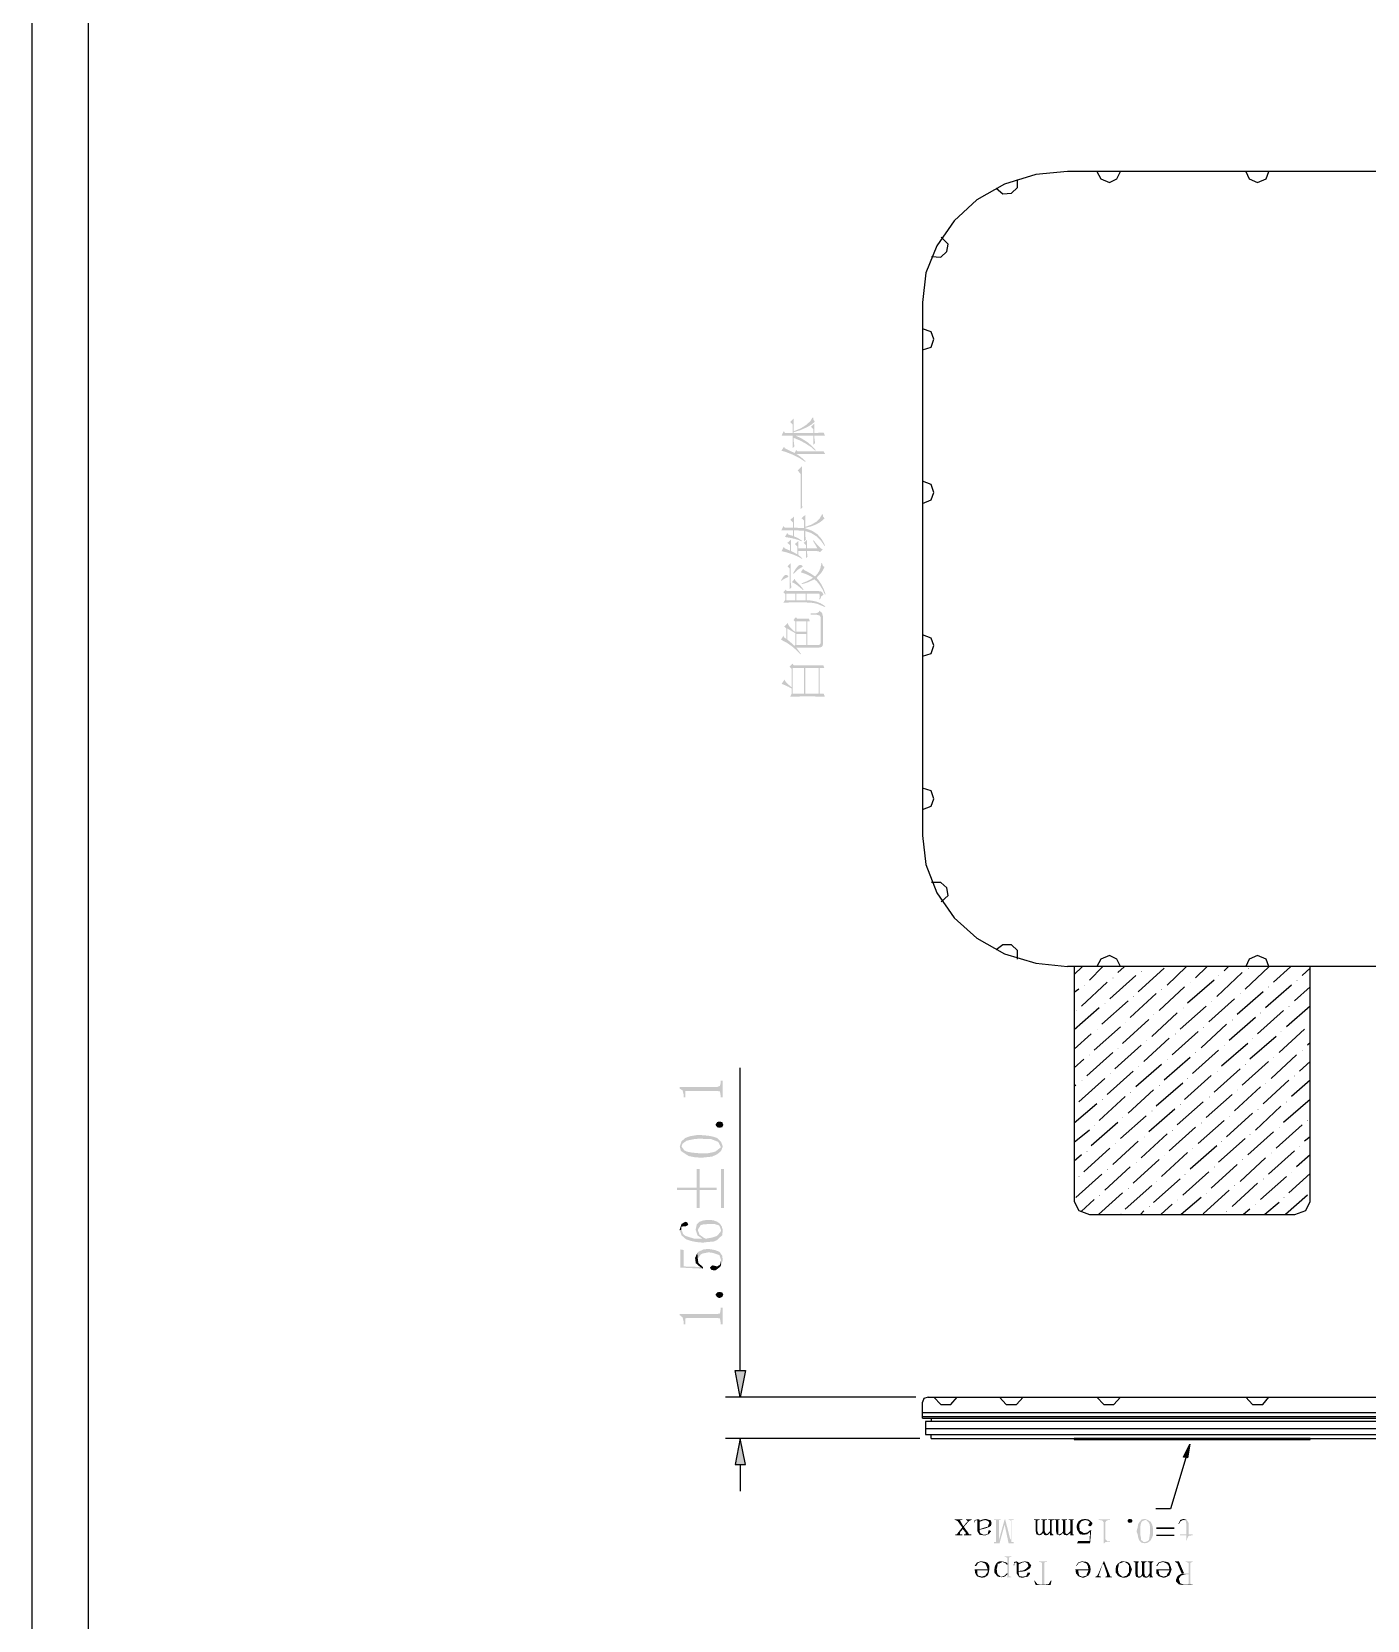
# Model space of a CAD drawing. Header units: millimetres. Extents: x 19 to 191, y 8 to 260.
# Drawn here: x 19.3 to 69.2, y 109.9 to 169.3 of the extents above; entities that cross this region are included whole.
import ezdxf

# ---------------------------------------------------------------- set-up
doc = ezdxf.new("R2010")
doc.units = ezdxf.units.MM
doc.layers.get('0').update_dxf_attribs({"linetype": 'CONTINUOUS'})

msp = doc.modelspace()

# ---------------------------------------------------------------- hatches: boundary and pattern name
h = msp.add_hatch(color=7)
h.paths.add_polyline_path([(48.957847, 153.527441), (48.757618, 153.532677), (48.606171, 153.534607), (47.882426, 153.534607), (48.060261, 153.409825), (48.226935, 153.260653), (48.205989, 153.239707), (47.982058, 153.389706), (47.717612, 153.516968), (47.586061, 153.568954), (47.475904, 153.609159), (47.387245, 153.637581), (47.320186, 153.65422), (47.418854, 153.801946), (47.446966, 153.745722), (47.654085, 153.645401), (47.812421, 153.569885), (47.87526, 153.682332), (47.924869, 153.626108), (48.901623, 153.626108)])
h.paths.add_polyline_path([(48.627669, 154.321742), (48.901623, 154.328908), (48.950681, 154.21646), (48.762854, 154.221697), (48.648615, 154.223626), (48.557113, 154.223626), (48.557113, 154.111178), (48.578059, 153.942506), (48.515221, 153.879116), (48.515221, 154.223626), (47.840533, 154.223626), (48.082792, 154.109111), (48.290325, 153.977233), (48.464371, 153.831367), (48.606171, 153.675167), (48.585225, 153.65422), (48.432745, 153.788235), (48.226935, 153.924316), (48.000455, 154.044756), (47.784309, 154.132124), (47.784309, 153.977233), (47.805256, 153.808561), (47.741866, 153.745722), (47.741866, 154.223626), (47.531302, 154.223626), (47.445243, 154.221697), (47.327352, 154.21646), (47.404522, 154.385132), (47.45358, 154.321742), (47.741866, 154.321742), (47.741866, 154.63814), (47.650364, 154.729641), (47.784309, 154.863036), (47.784309, 154.385132), (48.050477, 154.494548), (48.258354, 154.627115), (48.403462, 154.765126), (48.479943, 154.891148), (48.508055, 154.891148), (48.52404, 154.797854), (48.571445, 154.743422), (48.45693, 154.640551), (48.268828, 154.528999), (48.03525, 154.426197), (47.784309, 154.349854), (47.784309, 154.321742), (48.515221, 154.321742), (48.515221, 154.462302), (48.430885, 154.546638), (48.557113, 154.673418), (48.557113, 154.321742)])
for points in [[(48.043932, 151.468631), (48.043932, 152.775562), (47.931484, 152.916122), (48.086375, 153.071014), (48.086375, 151.721639), (48.091681, 151.617872), (48.107321, 151.531469)], [(43.518667, 129.864556), (43.518667, 129.801056), (43.6245, 129.737556), (43.666833, 129.568222), (43.666833, 129.483556), (43.730333, 129.483556), (43.730333, 129.716389), (44.915667, 129.716389), (45.0215, 129.695222), (45.042667, 129.568222), (45.042667, 129.483556), (45.127333, 129.483556), (45.127333, 130.097389), (45.042667, 130.097389), (45.042667, 129.991556), (45.0215, 129.906889), (44.915667, 129.864556)], [(45.1485, 128.446389), (45.106167, 128.361722), (45.000333, 128.340556), (44.915667, 128.361722), (44.852167, 128.446389), (44.915667, 128.552222), (45.000333, 128.573389), (45.106167, 128.552222)], [(43.518667, 127.642056), (43.561, 127.472722), (43.7515, 127.345722), (43.857333, 127.282222), (44.069, 127.239889), (44.323, 127.218722), (44.5135, 127.239889), (44.725167, 127.261056), (44.915667, 127.345722), (45.063833, 127.472722), (45.042667, 127.642056), (45.042667, 127.599722), (44.852167, 127.451556), (44.788667, 127.430389), (44.577, 127.388056), (44.217167, 127.388056), (43.984333, 127.409222), (43.772667, 127.451556), (43.688, 127.493889), (43.582167, 127.642056), (43.582167, 127.832556)], [(43.582167, 127.832556), (43.582167, 127.642056), (43.6245, 127.747889), (43.772667, 127.853722), (43.857333, 127.874889), (44.069, 127.917222), (44.323, 127.938389), (44.428833, 127.917222), (44.682833, 127.917222), (44.852167, 127.853722), (44.958, 127.811389), (45.042667, 127.642056), (45.063833, 127.472722), (45.127333, 127.642056), (45.063833, 127.811389), (44.915667, 127.959556), (44.788667, 128.001889), (44.577, 128.044222), (44.323, 128.065389), (44.153667, 128.065389), (43.899667, 128.023056), (43.730333, 127.959556)], [(43.412833, 126.096889), (43.412833, 126.012222), (44.153667, 126.012222), (44.153667, 125.334889), (44.2595, 125.334889), (44.2595, 126.012222), (44.8945, 126.012222), (44.8945, 126.096889), (44.2595, 126.096889), (44.2595, 126.795389), (44.153667, 126.795389), (44.153667, 126.096889)], [(45.063833, 125.334889), (45.169665, 125.334889), (45.169665, 126.795392), (45.063833, 126.795392)], [(43.518667, 124.551722), (43.518667, 124.509389), (43.582167, 124.530556), (43.582167, 124.636389), (43.666833, 124.657556), (43.7515, 124.657556), (43.793833, 124.678722), (43.836167, 124.721056), (43.793833, 124.805722), (43.730333, 124.826889), (43.582167, 124.742222)], [(44.111333, 124.530556), (44.174833, 124.340056), (44.174833, 124.318889), (44.196, 124.509389), (44.196, 124.530556), (44.301833, 124.699889), (44.365333, 124.721056), (44.598167, 124.742222), (44.809833, 124.742222), (44.958, 124.699889), (45.000333, 124.678722), (45.063833, 124.509389), (45.106167, 124.318889), (45.127333, 124.509389), (45.090738, 124.64796), (45.016936, 124.753368), (44.914261, 124.828067), (44.791048, 124.874514), (44.655631, 124.895164), (44.516344, 124.892472), (44.381523, 124.868896), (44.2595, 124.826889), (44.153667, 124.721056)], [(43.518667, 124.509389), (43.582167, 124.318889), (43.7515, 124.170722), (43.942, 124.107222), (44.153667, 124.064889), (44.3865, 124.043722), (44.365333, 124.191889), (44.069, 124.191889), (43.857333, 124.255389), (43.730333, 124.297722), (43.645667, 124.361222), (43.582167, 124.530556)], [(44.174833, 124.318889), (44.365333, 124.191889), (44.3865, 124.043722), (44.534667, 124.064889), (44.788667, 124.086056), (44.936833, 124.149556), (44.936833, 124.170722), (45.106167, 124.318889), (45.063833, 124.509389), (45.042667, 124.445889), (44.915667, 124.297722), (44.725167, 124.234222), (44.492333, 124.191889), (44.407667, 124.234222), (44.2595, 124.340056), (44.196, 124.509389)], [(43.539833, 123.789722), (43.539833, 123.112389), (44.3865, 123.070056), (44.280667, 123.133556), (43.666833, 123.154722), (43.666833, 123.768556)], [(44.090167, 123.472222), (44.111333, 123.302889), (44.111333, 123.281722), (44.280667, 123.133556), (44.3865, 123.070056), (44.3865, 123.133556), (44.217167, 123.281722), (44.196, 123.408722), (44.174833, 123.662722)], [(44.174833, 123.662722), (44.196, 123.408722), (44.196, 123.451056), (44.301833, 123.599222), (44.3865, 123.641556), (44.598167, 123.683889), (44.746333, 123.662722), (45.000333, 123.578056), (45.063833, 123.387556), (45.063833, 123.197056), (45.127333, 123.387556), (45.106167, 123.556889), (45.000333, 123.705056), (44.831, 123.768556), (44.598167, 123.810889), (44.407667, 123.789722), (44.217167, 123.705056)], [(44.6405, 123.112389), (44.704, 123.027722), (44.809833, 123.006556), (44.852167, 123.006556), (45.0215, 123.133556), (45.063833, 123.197056), (45.063833, 123.387556), (45.0215, 123.218222), (44.915667, 123.154722), (44.746333, 123.197056), (44.704, 123.175889)], [(45.1485, 122.096389), (45.106167, 122.011722), (45.000333, 121.969389), (44.915667, 122.011722), (44.852167, 122.096389), (44.915667, 122.181056), (45.000333, 122.202222), (45.106167, 122.181056)], [(43.518667, 121.376722), (43.518667, 121.334389), (43.6245, 121.249722), (43.666833, 121.080389), (43.666833, 120.995722), (43.730333, 120.995722), (43.730333, 121.207389), (43.793833, 121.228556), (44.915667, 121.228556), (45.0215, 121.207389), (45.042667, 121.080389), (45.042667, 120.995722), (45.127333, 120.995722), (45.127333, 121.609556), (45.042667, 121.609556), (45.042667, 121.524889), (45.0215, 121.397889), (44.915667, 121.376722)], [(45.593, 119.260056), (45.974, 119.260056), (45.7835, 118.265222)], [(45.7835, 118.244056), (45.804666, 118.244056), (45.804666, 118.265222), (45.7835, 118.265222)], [(52.810833, 118.244056), (52.831999, 118.244056), (52.831999, 118.265222), (52.810833, 118.265222)], [(45.593, 115.746389), (45.974, 115.746389), (45.7835, 116.720056)], [(52.916667, 116.698889), (52.937833, 116.698889), (52.937833, 116.720055), (52.916667, 116.720055)], [(62.357, 116.021556), (62.589833, 116.508389), (62.505167, 116.000389)], [(54.144333, 113.100556), (54.4195, 113.100556), (54.4195, 113.142889), (54.334833, 113.142889), (54.313667, 113.185222), (54.144333, 113.418056), (54.123167, 113.439222), (54.017333, 113.629722), (53.996167, 113.650889), (54.0385, 113.672056), (54.080833, 113.672056), (54.080833, 113.693222), (53.805667, 113.693222), (53.805667, 113.672056), (53.826833, 113.672056), (53.9115, 113.629722), (54.080833, 113.396889), (54.102, 113.333389), (54.207833, 113.206389), (54.207833, 113.142889), (54.144333, 113.142889)], [(54.144333, 113.418056), (54.313667, 113.608556), (54.356, 113.650889), (54.4195, 113.672056), (54.440667, 113.672056), (54.440667, 113.693222), (54.229, 113.693222), (54.229, 113.672056), (54.250167, 113.672056), (54.2925, 113.629722), (54.123167, 113.439222)], [(54.525333, 113.587389), (54.5465, 113.587389), (54.567667, 113.650889), (54.631167, 113.672056), (54.5465, 113.672056)], [(54.652333, 113.608556), (54.737, 113.650889), (54.715833, 113.693222), (54.631167, 113.693222), (54.5465, 113.672056), (54.631167, 113.672056), (54.652333, 113.650889)], [(54.737, 113.121722), (54.885167, 113.121722), (54.758167, 113.185222), (54.737, 113.248722), (54.737, 113.312222), (54.842833, 113.333389), (54.737, 113.333389), (54.737, 113.608556), (54.842833, 113.650889), (54.948667, 113.672056), (55.096833, 113.672056), (54.969833, 113.714389), (54.842833, 113.693222), (54.737, 113.650889), (54.652333, 113.608556), (54.652333, 113.248722), (54.715833, 113.142889)], [(54.842833, 113.333389), (54.991, 113.375722), (55.096833, 113.418056), (55.160333, 113.460389), (55.1815, 113.566222), (55.139167, 113.672056), (54.948667, 113.672056), (55.0545, 113.629722), (55.096833, 113.566222), (55.075667, 113.523889), (55.033333, 113.418056), (54.9275, 113.396889), (54.737, 113.333389)], [(55.350833, 112.867722), (55.456667, 112.931222), (55.456667, 113.672056), (55.520167, 113.672056), (55.520167, 113.693222), (55.266167, 113.693222), (55.266167, 113.672056), (55.350833, 113.672056), (55.350833, 113.629722)], [(55.266167, 112.804222), (55.477833, 112.804222), (55.668333, 113.502722), (55.6895, 113.693222), (55.668333, 113.693222), (55.456667, 112.931222), (55.350833, 112.867722), (55.350833, 112.846556), (55.266167, 112.846556)], [(55.8165, 112.804222), (56.007, 112.804222), (56.007, 112.846556), (55.922333, 112.846556), (55.922333, 112.867722), (55.88, 112.952389), (55.6895, 113.693222), (55.668333, 113.502722)], [(55.922333, 112.867722), (55.922333, 113.672056), (56.007, 113.672056), (56.007, 113.693222), (55.8165, 113.693222), (55.8165, 113.672056), (55.88, 113.672056), (55.901167, 113.629722), (55.901167, 112.952389), (55.88, 112.952389)], [(56.853667, 113.142889), (56.980667, 113.142889), (56.938333, 113.142889), (56.896, 113.248722), (56.896, 113.650889), (56.938333, 113.672056), (56.980667, 113.672056), (56.980667, 113.693222), (56.769, 113.693222), (56.769, 113.672056), (56.8325, 113.672056), (56.8325, 113.248722)], [(56.9595, 113.100556), (57.044167, 113.121722), (57.171167, 113.248722), (57.171167, 113.650889), (57.192333, 113.672056), (57.255833, 113.672056), (57.255833, 113.693222), (57.044167, 113.693222), (57.044167, 113.672056), (57.0865, 113.672056), (57.0865, 113.248722), (57.044167, 113.185222), (56.980667, 113.142889), (56.853667, 113.142889)], [(57.361667, 113.100556), (57.488667, 113.100556), (57.488667, 113.142889), (57.4675, 113.142889), (57.425167, 113.185222), (57.425167, 113.650889), (57.4675, 113.672056), (57.509833, 113.672056), (57.509833, 113.693222), (57.298167, 113.693222), (57.298167, 113.672056), (57.361667, 113.672056), (57.361667, 113.185222)], [(57.615667, 113.142889), (57.7215, 113.142889), (57.679167, 113.142889), (57.679167, 113.672056), (57.7215, 113.672056), (57.7215, 113.693222), (57.531, 113.693222), (57.531, 113.672056), (57.573333, 113.672056), (57.5945, 113.650889), (57.5945, 113.248722)], [(57.7215, 113.100556), (57.785, 113.121722), (57.8485, 113.185222), (57.933167, 113.248722), (57.933167, 113.672056), (57.996667, 113.672056), (57.996667, 113.693222), (57.806167, 113.693222), (57.806167, 113.672056), (57.827333, 113.672056), (57.8485, 113.650889), (57.8485, 113.248722), (57.806167, 113.185222), (57.7215, 113.142889), (57.615667, 113.142889)], [(58.123667, 113.100556), (58.250667, 113.100556), (58.250667, 113.142889), (58.208333, 113.142889), (58.208333, 113.672056), (58.250667, 113.672056), (58.250667, 113.693222), (58.060167, 113.693222), (58.060167, 113.672056), (58.1025, 113.672056), (58.123667, 113.650889), (58.123667, 113.185222)], [(58.4835, 113.142889), (58.652833, 113.185222), (58.631667, 113.185222), (58.525833, 113.248722), (58.4835, 113.269889), (58.462333, 113.418056), (58.462333, 113.502722), (58.525833, 113.608556), (58.547, 113.629722), (58.674, 113.672056), (58.801, 113.693222), (58.674, 113.714389), (58.547, 113.693222), (58.441167, 113.629722), (58.377667, 113.523889), (58.3565, 113.418056), (58.377667, 113.312222), (58.441167, 113.206389)], [(58.8645, 113.439222), (58.906833, 113.460389), (58.949167, 113.523889), (58.949167, 113.566222), (58.8645, 113.650889), (58.801, 113.693222), (58.674, 113.672056), (58.779833, 113.650889), (58.843333, 113.608556), (58.843333, 113.566222), (58.801, 113.502722), (58.801, 113.460389)], [(59.3725, 112.804222), (59.393667, 112.804222), (59.436, 112.846556), (59.541833, 112.867722), (59.605333, 112.867722), (59.605333, 112.888889), (59.4995, 112.888889), (59.436, 112.952389), (59.436, 113.587389), (59.478333, 113.650889), (59.541833, 113.672056), (59.605333, 113.672056), (59.605333, 113.693222), (59.182, 113.693222), (59.182, 113.672056), (59.224333, 113.672056), (59.330167, 113.650889), (59.3725, 113.587389)], [(60.346167, 113.714389), (60.430833, 113.693222), (60.452, 113.650889), (60.430833, 113.587389), (60.346167, 113.566222), (60.282667, 113.587389), (60.2615, 113.650889), (60.282667, 113.693222)], [(60.790667, 112.825389), (60.917667, 112.846556), (60.875333, 112.846556), (60.7695, 112.931222), (60.7695, 112.994722), (60.748333, 113.100556), (60.748333, 113.460389), (60.7695, 113.566222), (60.811833, 113.629722), (60.917667, 113.672056), (61.0235, 113.672056), (60.917667, 113.714389), (60.790667, 113.693222), (60.706, 113.587389), (60.663667, 113.523889), (60.6425, 113.396889), (60.600167, 113.248722), (60.6425, 113.142889), (60.663667, 113.015889), (60.706, 112.910056)], [(60.917667, 112.804222), (61.0235, 112.825389), (61.129333, 112.910056), (61.171667, 112.994722), (61.214, 113.100556), (61.214, 113.375722), (61.192833, 113.481556), (61.129333, 113.608556), (61.0235, 113.672056), (60.917667, 113.672056), (60.96, 113.672056), (61.065833, 113.566222), (61.087, 113.523889), (61.108167, 113.418056), (61.108167, 113.206389), (61.087, 113.058222), (61.065833, 112.931222), (61.0235, 112.888889), (60.917667, 112.846556), (60.790667, 112.825389)], [(62.187667, 113.523889), (62.251167, 113.629722), (62.335833, 113.672056), (62.484, 113.672056), (62.357, 113.714389), (62.23, 113.672056), (62.23, 113.650889), (62.1665, 113.523889)], [(62.462833, 112.910056), (62.484, 112.910056), (62.484, 112.952389), (62.5475, 113.079389), (62.6745, 113.100556), (62.695667, 113.100556), (62.695667, 113.142889), (62.5475, 113.142889), (62.5475, 113.566222), (62.484, 113.672056), (62.335833, 113.672056), (62.441667, 113.650889), (62.462833, 113.523889), (62.462833, 113.142889), (62.23, 113.142889), (62.23, 113.100556), (62.462833, 113.100556)], [(53.826833, 113.100556), (54.080833, 113.100556), (54.080833, 113.142889), (53.996167, 113.142889), (53.996167, 113.206389), (54.102, 113.333389), (54.080833, 113.396889), (53.9115, 113.185222), (53.890333, 113.142889), (53.826833, 113.142889)], [(54.885167, 113.100556), (54.948667, 113.100556), (55.075667, 113.142889), (55.160333, 113.248722), (55.139167, 113.269889), (55.096833, 113.291056), (55.0545, 113.269889), (55.0545, 113.227556), (55.033333, 113.142889), (54.885167, 113.121722), (54.737, 113.121722)], [(57.15, 113.121722), (57.255833, 113.142889), (57.192333, 113.185222), (57.171167, 113.248722), (57.107667, 113.185222)], [(57.2135, 113.100556), (57.298167, 113.121722), (57.361667, 113.185222), (57.361667, 113.248722), (57.255833, 113.142889), (57.15, 113.121722)], [(57.890833, 113.121722), (57.996667, 113.142889), (57.933167, 113.185222), (57.933167, 113.248722), (57.8485, 113.185222)], [(57.996667, 113.100556), (58.039, 113.121722), (58.123667, 113.185222), (58.123667, 113.248722), (58.060167, 113.185222), (57.996667, 113.142889), (57.890833, 113.121722)], [(58.377667, 112.804222), (58.8645, 112.804222), (58.906833, 113.291056), (58.8645, 113.227556), (58.843333, 112.888889), (58.42, 112.888889)], [(58.631667, 113.121722), (58.7375, 113.142889), (58.758667, 113.142889), (58.8645, 113.227556), (58.906833, 113.291056), (58.8645, 113.291056), (58.758667, 113.206389), (58.652833, 113.185222), (58.4835, 113.142889)], [(61.341, 113.333389), (62.018333, 113.333389), (62.018333, 113.396886), (61.341, 113.396886)], [(61.341, 113.079389), (62.018333, 113.079389), (62.018333, 113.12172), (61.341, 113.12172)], [(55.774167, 111.513056), (55.8165, 111.534222), (55.922333, 111.534222), (55.922333, 111.555389), (55.901167, 111.555389), (55.837667, 111.576556), (55.837667, 112.275056), (55.901167, 112.296222), (55.922333, 112.296222), (55.922333, 112.317389), (55.668333, 112.317389), (55.668333, 112.296222), (55.6895, 112.296222), (55.774167, 112.253889), (55.774167, 111.640056)], [(54.61, 111.957556), (54.6735, 112.063389), (54.779333, 112.105722), (54.948667, 112.105722), (54.821667, 112.126889), (54.758167, 112.126889), (54.631167, 112.084556), (54.5465, 111.957556)], [(54.6735, 111.555389), (54.821667, 111.555389), (54.6735, 111.597722), (54.652333, 111.661222), (54.652333, 111.788222), (55.033333, 111.788222), (55.096833, 111.830556), (55.096833, 111.957556), (55.033333, 112.063389), (54.948667, 112.105722), (54.779333, 112.105722), (54.842833, 112.084556), (54.948667, 112.042222), (54.991, 111.957556), (55.033333, 111.830556), (54.5465, 111.830556), (54.567667, 111.682389), (54.631167, 111.576556)], [(54.821667, 111.513056), (54.9275, 111.534222), (55.033333, 111.597722), (55.075667, 111.703556), (55.096833, 111.830556), (55.033333, 111.788222), (55.033333, 111.724722), (54.969833, 111.640056), (54.948667, 111.597722), (54.821667, 111.555389), (54.6735, 111.555389)], [(55.414333, 111.555389), (55.5625, 111.555389), (55.520167, 111.555389), (55.414333, 111.640056), (55.393167, 111.682389), (55.372, 111.830556), (55.393167, 111.915222), (55.414333, 112.042222), (55.456667, 112.042222), (55.583667, 112.105722), (55.668333, 112.105722), (55.5625, 112.126889), (55.480384, 112.12625), (55.414631, 112.101274), (55.363876, 112.056661), (55.326756, 111.997111), (55.301906, 111.927325), (55.287962, 111.852003), (55.283559, 111.775847), (55.287333, 111.703556), (55.372, 111.597722)], [(55.5625, 111.534222), (55.668333, 111.555389), (55.774167, 111.640056), (55.774167, 111.703556), (55.668333, 111.597722), (55.5625, 111.555389), (55.414333, 111.555389)], [(55.774167, 111.978722), (55.774167, 112.063389), (55.668333, 112.105722), (55.583667, 112.105722), (55.6895, 112.063389)], [(56.007, 111.978722), (56.028167, 111.978722), (56.028167, 112.063389), (56.091667, 112.084556), (56.028167, 112.105722)], [(56.112833, 112.042222), (56.1975, 112.063389), (56.155167, 112.105722), (56.112833, 112.126889), (56.028167, 112.105722), (56.091667, 112.084556), (56.112833, 112.084556)], [(56.218667, 111.534222), (56.345667, 111.555389), (56.218667, 111.576556), (56.1975, 111.682389), (56.1975, 111.745889), (56.3245, 111.745889), (56.1975, 111.767056), (56.1975, 112.021056), (56.3245, 112.084556), (56.430333, 112.105722), (56.557333, 112.105722), (56.430333, 112.126889), (56.303333, 112.105722), (56.1975, 112.063389), (56.112833, 112.042222), (56.112833, 111.682389), (56.1975, 111.555389)], [(56.3245, 111.745889), (56.4515, 111.767056), (56.557333, 111.830556), (56.620833, 111.872889), (56.663167, 111.978722), (56.5785, 112.084556), (56.557333, 112.105722), (56.430333, 112.105722), (56.515, 112.063389), (56.557333, 111.957556), (56.557333, 111.936389), (56.472667, 111.851722), (56.366833, 111.788222), (56.1975, 111.767056)], [(56.345667, 111.513056), (56.409167, 111.534222), (56.536167, 111.555389), (56.620833, 111.661222), (56.620833, 111.703556), (56.515, 111.703556), (56.515, 111.661222), (56.472667, 111.576556), (56.218667, 111.534222)], [(57.192333, 111.259056), (57.171167, 111.259056), (57.15, 111.301389), (57.15, 112.063389), (57.192333, 112.105722), (57.255833, 112.105722), (57.255833, 112.126889), (56.9595, 112.126889), (56.9595, 112.105722), (57.001833, 112.105722), (57.044167, 112.084556), (57.065333, 112.063389), (57.065333, 111.259056), (56.980667, 111.259056)], [(58.462333, 111.555389), (58.589333, 111.555389), (58.568167, 111.555389), (58.462333, 111.597722), (58.441167, 111.661222), (58.42, 111.788222), (58.801, 111.788222), (58.885667, 111.830556), (58.8645, 111.957556), (58.801, 112.063389), (58.7375, 112.105722), (58.568167, 112.105722), (58.631667, 112.084556), (58.7375, 112.042222), (58.779833, 111.957556), (58.801, 111.830556), (58.314167, 111.830556), (58.335333, 111.682389), (58.42, 111.576556)], [(58.3565, 111.957556), (58.441167, 112.063389), (58.568167, 112.105722), (58.7375, 112.105722), (58.568167, 112.126889), (58.547, 112.126889), (58.42, 112.084556), (58.335333, 111.957556)], [(58.589333, 111.513056), (58.674, 111.534222), (58.801, 111.597722), (58.8645, 111.703556), (58.885667, 111.830556), (58.801, 111.788222), (58.779833, 111.724722), (58.7375, 111.640056), (58.7375, 111.597722), (58.589333, 111.555389), (58.462333, 111.555389)], [(59.055, 111.534222), (59.266667, 111.534222), (59.266667, 111.555389), (59.203167, 111.576556), (59.182, 111.597722), (59.203167, 111.640056), (59.330167, 112.021056), (59.3725, 112.021056), (59.393667, 112.126889), (59.3725, 112.126889), (59.160833, 111.640056), (59.1185, 111.576556), (59.076167, 111.555389), (59.055, 111.555389)], [(59.436, 111.534222), (59.69, 111.534222), (59.69, 111.555389), (59.647667, 111.555389), (59.605333, 111.576556), (59.605333, 111.597722), (59.393667, 112.126889), (59.3725, 112.021056), (59.4995, 111.640056), (59.4995, 111.576556), (59.436, 111.555389)], [(59.965167, 111.555389), (60.113333, 111.555389), (60.071, 111.555389), (59.965167, 111.640056), (59.922833, 111.703556), (59.901667, 111.851722), (59.922833, 111.915222), (59.944, 112.042222), (60.0075, 112.063389), (60.113333, 112.105722), (60.2615, 112.105722), (60.113333, 112.126889), (60.028667, 112.126889), (59.901667, 112.042222), (59.838167, 111.957556), (59.817, 111.830556), (59.817, 111.724722), (59.901667, 111.597722)], [(60.113333, 111.513056), (60.240333, 111.534222), (60.346167, 111.597722), (60.3885, 111.703556), (60.430833, 111.830556), (60.346167, 112.042222), (60.2615, 112.105722), (60.113333, 112.105722), (60.155667, 112.105722), (60.2615, 112.042222), (60.325, 111.957556), (60.325, 111.724722), (60.2615, 111.640056), (60.240333, 111.597722), (60.113333, 111.555389), (59.965167, 111.555389)], [(60.579, 111.555389), (60.684833, 111.555389), (60.663667, 111.576556), (60.6425, 111.661222), (60.6425, 112.063389), (60.684833, 112.105722), (60.684833, 112.126889), (60.494333, 112.126889), (60.494333, 112.105722), (60.557833, 112.084556), (60.557833, 111.661222)], [(60.684833, 111.513056), (60.7695, 111.534222), (60.811833, 111.597722), (60.8965, 111.661222), (60.8965, 112.063389), (60.917667, 112.084556), (60.96, 112.105722), (60.981167, 112.105722), (60.981167, 112.126889), (60.7695, 112.126889), (60.7695, 112.105722), (60.811833, 112.084556), (60.811833, 111.661222), (60.7695, 111.576556), (60.684833, 111.555389), (60.579, 111.555389)], [(60.875333, 111.534222), (60.981167, 111.555389), (60.917667, 111.576556), (60.8965, 111.661222), (60.811833, 111.597722)], [(60.96, 111.513056), (61.0235, 111.534222), (61.087, 111.597722), (61.087, 111.682389), (61.0235, 111.576556), (60.981167, 111.555389), (60.875333, 111.534222)], [(61.087, 111.513056), (61.108167, 111.513056), (61.129333, 111.534222), (61.214, 111.534222), (61.214, 111.555389), (61.192833, 111.555389), (61.171667, 111.597722), (61.171667, 112.063389), (61.214, 112.105722), (61.235167, 112.105722), (61.235167, 112.126889), (61.0235, 112.126889), (61.0235, 112.105722), (61.087, 112.084556), (61.087, 111.597722)], [(61.383333, 111.957556), (61.446833, 112.063389), (61.595, 112.105722), (61.743167, 112.105722), (61.616167, 112.126889), (61.552667, 112.126889), (61.425667, 112.084556), (61.341, 111.957556)], [(61.489167, 111.555389), (61.616167, 111.555389), (61.489167, 111.597722), (61.446833, 111.661222), (61.425667, 111.788222), (61.827833, 111.788222), (61.9125, 111.830556), (61.870167, 111.957556), (61.827833, 112.063389), (61.743167, 112.105722), (61.595, 112.105722), (61.637333, 112.084556), (61.743167, 112.042222), (61.806667, 111.957556), (61.827833, 111.830556), (61.341, 111.830556), (61.341, 111.682389), (61.425667, 111.576556)], [(61.616167, 111.513056), (61.700833, 111.534222), (61.827833, 111.597722), (61.870167, 111.703556), (61.9125, 111.830556), (61.827833, 111.788222), (61.806667, 111.724722), (61.743167, 111.640056), (61.743167, 111.597722), (61.616167, 111.555389), (61.489167, 111.555389)], [(62.2935, 111.661222), (62.378167, 111.682389), (62.187667, 112.126889), (62.0395, 112.126889), (62.0395, 112.105722), (62.060667, 112.105722), (62.081833, 112.084556), (62.124167, 112.063389)], [(62.378167, 111.237889), (62.695667, 111.237889), (62.695667, 111.259056), (62.357, 111.259056), (62.251167, 111.301389), (62.23, 111.322556), (62.187667, 111.449556), (62.187667, 111.491889), (62.251167, 111.576556), (62.272333, 111.597722), (62.399333, 111.640056), (62.5475, 111.640056), (62.272333, 111.661222), (62.1665, 111.597722), (62.124167, 111.555389), (62.081833, 111.449556), (62.081833, 111.364889), (62.1665, 111.280222), (62.23, 111.259056)], [(62.6745, 111.259056), (62.653333, 111.259056), (62.611, 111.301389), (62.611, 112.063389), (62.653333, 112.084556), (62.6745, 112.105722), (62.695667, 112.105722), (62.695667, 112.126889), (62.441667, 112.126889), (62.441667, 112.105722), (62.484, 112.105722), (62.505167, 112.084556), (62.5475, 112.063389), (62.5475, 111.682389), (62.378167, 111.682389), (62.2935, 111.661222), (62.272333, 111.661222), (62.5475, 111.640056), (62.5475, 111.301389), (62.505167, 111.259056), (62.399333, 111.259056)], [(56.8325, 111.237889), (57.192333, 111.259056), (56.980667, 111.259056), (56.874833, 111.280222), (56.874833, 111.301389), (56.790167, 111.407222), (56.769, 111.407222)], [(56.8325, 111.237889), (57.382833, 111.237889), (57.425167, 111.407222), (57.404, 111.407222), (57.382833, 111.386056), (57.319333, 111.280222), (57.192333, 111.259056)]]:
    msp.add_hatch(color=7).paths.add_polyline_path(points)
h = msp.add_hatch(color=7)
h.paths.add_polyline_path([(47.790924, 150.456396), (47.961663, 150.37206), (48.093541, 150.287724), (48.07921, 150.266778), (47.958588, 150.316275), (47.814144, 150.359727), (47.645825, 150.39708), (47.45358, 150.428284), (47.537916, 150.582624), (47.566028, 150.5264), (47.63996, 150.501596), (47.749032, 150.470176), (47.749032, 150.681292), (47.31302, 150.674126), (47.397356, 150.835632), (47.446966, 150.779408), (47.749032, 150.779408), (47.749032, 150.976192), (47.650364, 151.067694), (47.790924, 151.194473), (47.790924, 150.779408), (48.170711, 150.758462), (48.170711, 151.039582), (48.072044, 151.131084), (48.212604, 151.257312), (48.212604, 150.80752), (48.444226, 150.892166), (48.625671, 150.99893), (48.756989, 151.127811), (48.838233, 151.278809), (48.866345, 151.278809), (48.880539, 151.187101), (48.9369, 151.123918), (48.796754, 151.001849), (48.629322, 150.902674), (48.434606, 150.826339), (48.212604, 150.772794), (48.212604, 150.751296), (48.459427, 150.666237), (48.66584, 150.530121), (48.831946, 150.342949), (48.957847, 150.104721), (48.9369, 150.09094), (48.791483, 150.297233), (48.622294, 150.459703), (48.429335, 150.578352), (48.212604, 150.65318), (48.212604, 150.498288), (48.234101, 150.329617), (48.170711, 150.266778), (48.170711, 150.660346), (47.790924, 150.681292)])
h.paths.add_polyline_path([(48.669561, 149.999439), (48.500889, 150.287724), (48.521835, 150.30867), (48.633181, 150.170711), (48.727576, 150.066136), (48.805229, 149.995046), (48.866345, 149.957546), (48.761063, 149.858879), (48.71731, 149.890642), (48.655781, 149.901322), (48.275993, 149.901322), (48.275993, 149.858879), (48.29694, 149.690207), (48.234101, 149.626817), (48.234101, 149.901322), (47.952981, 149.901322), (47.952981, 149.760762), (48.100156, 149.633983), (48.086375, 149.613037), (47.944058, 149.694281), (47.770116, 149.769375), (47.564547, 149.838372), (47.327352, 149.901322), (47.411688, 150.062828), (47.4398, 150.006604), (47.552248, 149.957408), (47.636584, 149.922268), (47.636584, 150.126218), (47.545082, 150.210554), (47.678476, 150.329617), (47.678476, 149.907937), (47.806909, 149.841309), (47.910538, 149.781709), (47.910538, 150.083774), (47.826202, 150.16811), (47.952981, 150.280558), (47.952981, 149.999439), (48.234101, 149.999439), (48.234101, 150.126218), (48.15638, 150.210554), (48.275993, 150.315836), (48.275993, 149.999439)])
h = msp.add_hatch(color=7)
h.paths.add_polyline_path([(47.306406, 148.804934), (47.369658, 148.914488), (47.418854, 148.976913), (47.461022, 149.004612), (47.50319, 149.01164), (47.562721, 148.983528), (47.58036, 148.952108), (47.564581, 148.927442), (47.51697, 148.910216), (47.425606, 148.866119), (47.320186, 148.790602)])
h.paths.add_polyline_path([(47.629418, 148.474205), (47.629418, 149.24756), (47.545082, 149.331896), (47.671861, 149.45151), (47.671861, 148.706266), (47.692808, 148.537595)])
h.paths.add_polyline_path([(47.713754, 148.741544), (47.819036, 148.867773), (47.840533, 148.804934), (48.023261, 148.620277), (48.149765, 148.460424), (48.128268, 148.446093), (47.917703, 148.621931), (47.807047, 148.693933)])
h.paths.add_polyline_path([(47.756197, 149.071722), (47.827442, 149.193747), (47.886284, 149.278979), (47.934653, 149.333963), (47.973927, 149.366622), (48.022986, 149.38812), (48.086375, 149.366622), (48.121653, 149.331896), (48.104152, 149.30902), (48.051098, 149.282838), (47.930037, 149.201809), (47.777144, 149.057942)])
h.paths.add_polyline_path([(48.170711, 149.191336), (48.395676, 149.075236), (48.578059, 148.952108), (48.670663, 149.057666), (48.736809, 149.163224), (48.783249, 149.28773), (48.817287, 149.45151), (48.838233, 149.45151), (48.864553, 149.365038), (48.929735, 149.303784), (48.869032, 149.179691), (48.799648, 149.075029), (48.634283, 148.90305), (48.724889, 148.793152), (48.813428, 148.660516), (48.896937, 148.496391), (48.972178, 148.291753), (48.944066, 148.284587), (48.856836, 148.46697), (48.75059, 148.635711), (48.644343, 148.769381), (48.557113, 148.846826), (48.307964, 148.734378), (48.185939, 148.692142), (48.07921, 148.664374), (48.072044, 148.692486), (48.220364, 148.752827), (48.341243, 148.808103), (48.434735, 148.858212), (48.500889, 148.90305), (48.417087, 148.957939), (48.312925, 149.010193), (48.188505, 149.059862), (48.043932, 149.107), (48.135433, 149.240394)])
h.paths.add_polyline_path([(47.50319, 148.066857), (47.840533, 148.066857), (47.840533, 148.312699), (47.50319, 148.312699)])
h.paths.add_polyline_path([(47.882426, 148.066857), (48.226935, 148.066857), (48.226935, 148.312699), (47.882426, 148.312699)])
h.paths.add_polyline_path([(48.944066, 147.813849), (48.659639, 147.929604), (48.524178, 147.960128), (48.40608, 147.975355), (48.336618, 147.978335), (48.237339, 147.980592), (48.108191, 147.982021), (47.949123, 147.982521), (47.635826, 147.980592), (47.390742, 147.975355), (47.460746, 148.074023), (47.460746, 148.298918), (47.390742, 148.368923), (47.481692, 148.460424), (47.524136, 148.4042), (48.718619, 148.4042), (48.780424, 148.397999), (48.824453, 148.379396), (48.859455, 148.339984), (48.894457, 148.270806), (48.817287, 148.21789), (48.768229, 148.102135), (48.740117, 148.102135), (48.749694, 148.211689), (48.75059, 148.274114), (48.737429, 148.302915), (48.704839, 148.312699), (48.268828, 148.312699), (48.268828, 148.066857), (48.462373, 148.04908), (48.634835, 148.010633), (48.796341, 147.94366), (48.957847, 147.841961)])
h = msp.add_hatch(color=7)
h.paths.add_polyline_path([(47.882426, 146.893298), (48.247881, 146.893298), (48.247881, 147.2797), (47.882426, 147.2797)])
h.paths.add_polyline_path([(47.910538, 147.371202), (48.191657, 147.371202), (48.346549, 147.377817), (48.381275, 147.2797), (48.290325, 147.2797), (48.290325, 146.387283), (48.669561, 146.387283), (48.72197, 146.39152), (48.75934, 146.411674), (48.781725, 146.447744), (48.789175, 146.499731), (48.789175, 147.427426), (48.756791, 147.488611), (48.659088, 147.518376), (48.402773, 147.532708), (48.402773, 147.567986), (48.531206, 147.571362), (48.634835, 147.581766), (48.708353, 147.611601), (48.746731, 147.673268), (48.841747, 147.585074), (48.873511, 147.462153), (48.873511, 146.429175), (48.863804, 146.368102), (48.834719, 146.325478), (48.786307, 146.301353), (48.718619, 146.295781), (47.87526, 146.295781), (48.051098, 146.056554), (48.030151, 146.042773), (47.887869, 146.191119), (47.713754, 146.341532), (47.515385, 146.479129), (47.29924, 146.590681), (47.397356, 146.738407), (47.418854, 146.682183), (47.50319, 146.612179), (47.50319, 147.012361), (47.425468, 147.075751), (47.559413, 147.209145), (47.58036, 147.142585), (47.629418, 147.068585), (47.714098, 146.980528), (47.840533, 146.871801), (47.840533, 147.265369), (47.769978, 147.321593), (47.861479, 147.434041)])
h.paths.add_polyline_path([(47.545082, 146.590681), (47.6895, 146.469552), (47.812421, 146.359171), (47.840533, 146.393897), (47.840533, 146.829909), (47.545082, 147.005746)])
h.paths.add_polyline_path([(47.882426, 146.387283), (48.247881, 146.387283), (48.247881, 146.801797), (47.882426, 146.801797)])
h = msp.add_hatch(color=7)
h.paths.add_polyline_path([(47.777144, 145.628056), (48.008269, 145.62816), (48.213, 145.628478), (48.39135, 145.629015), (48.543333, 145.629778), (48.66896, 145.630774), (48.768246, 145.632009), (48.841202, 145.633489), (48.887842, 145.635222), (48.922569, 145.529388), (48.753897, 145.529388), (48.753897, 144.566966), (48.901623, 144.566966), (48.944066, 144.461133), (48.290325, 144.468299), (47.650364, 144.461133), (47.699973, 144.566966), (47.699973, 144.76375), (47.584313, 144.827002), (47.48369, 144.876198), (47.398054, 144.911338), (47.327352, 144.932422), (47.432634, 145.093928), (47.459911, 145.041942), (47.513594, 144.97776), (47.593632, 144.901382), (47.699973, 144.812808), (47.699973, 145.508442), (47.622252, 145.585612), (47.7347, 145.69806)])
h.paths.add_polyline_path([(47.741866, 144.566966), (48.170711, 144.566966), (48.170711, 145.529388), (47.741866, 145.529388)])
h.paths.add_polyline_path([(48.212604, 144.566966), (48.712005, 144.566966), (48.712005, 145.529388), (48.212604, 145.529388)])
at = {"true_color": 0x0000ff}
for points in [[(64.77, 134.288389), (64.791171, 134.288389), (64.791171, 134.309565), (64.77, 134.309565)], [(58.631667, 133.653389), (58.652833, 133.653389), (58.652833, 133.674555), (58.631667, 133.674555)], [(59.711167, 133.928556), (59.732338, 133.928556), (59.732338, 133.949722), (59.711167, 133.949722)], [(60.7695, 134.182556), (60.790666, 134.182556), (60.790666, 134.203722), (60.7695, 134.203722)], [(62.611, 133.759222), (62.632166, 133.759222), (62.632166, 133.780399), (62.611, 133.780399)], [(63.669333, 134.013222), (63.690499, 134.013222), (63.690499, 134.034388), (63.669333, 134.034388)], [(66.590333, 133.843889), (66.611499, 133.843889), (66.611499, 133.865055), (66.590333, 133.865055)], [(60.473167, 133.230056), (60.494333, 133.230056), (60.494333, 133.251232), (60.473167, 133.251232)], [(61.5315, 133.505222), (61.552666, 133.505222), (61.552666, 133.526388), (61.5315, 133.526388)], [(63.394167, 133.060722), (63.415333, 133.060722), (63.415333, 133.081888), (63.394167, 133.081888)], [(64.473667, 133.335889), (64.494833, 133.335889), (64.494833, 133.357055), (64.473667, 133.357055)], [(65.532, 133.589889), (65.553166, 133.589889), (65.553166, 133.611055), (65.532, 133.611055)], [(58.335333, 132.700889), (58.356499, 132.700889), (58.356499, 132.722065), (58.335333, 132.722065)], [(59.414833, 132.976056), (59.435999, 132.976056), (59.435999, 132.997222), (59.414833, 132.997222)], [(61.235167, 132.552722), (61.256333, 132.552722), (61.256333, 132.573888), (61.235167, 132.573888)], [(62.335833, 132.806722), (62.356999, 132.806722), (62.356999, 132.827888), (62.335833, 132.827888)], [(65.235667, 132.616222), (65.256833, 132.616222), (65.256833, 132.637388), (65.235667, 132.637388)], [(66.294, 132.870222), (66.315166, 132.870222), (66.315166, 132.891388), (66.294, 132.891388)], [(59.1185, 132.002389), (59.139666, 132.002389), (59.139666, 132.023555), (59.1185, 132.023555)], [(60.176833, 132.277556), (60.197999, 132.277556), (60.197999, 132.298722), (60.176833, 132.298722)], [(62.0395, 131.833056), (62.060666, 131.833056), (62.060666, 131.854222), (62.0395, 131.854222)], [(63.097833, 132.087056), (63.118999, 132.087056), (63.118999, 132.108222), (63.097833, 132.108222)], [(64.177333, 132.362222), (64.198499, 132.362222), (64.198499, 132.383388), (64.177333, 132.383388)], [(65.997667, 131.917722), (66.018833, 131.917722), (66.018833, 131.938888), (65.997667, 131.938888)], [(67.098333, 132.192889), (67.119499, 132.192889), (67.119499, 132.214055), (67.098333, 132.214055)], [(59.901667, 131.303889), (59.922833, 131.303889), (59.922833, 131.325055), (59.901667, 131.325055)], [(60.96, 131.579056), (60.981166, 131.579056), (60.981166, 131.600222), (60.96, 131.600222)], [(63.881, 131.409722), (63.902166, 131.409722), (63.902166, 131.430899), (63.881, 131.430899)], [(64.939333, 131.663722), (64.960499, 131.663722), (64.960499, 131.684888), (64.939333, 131.684888)], [(58.843333, 131.049889), (58.864499, 131.049889), (58.864499, 131.071055), (58.843333, 131.071055)], [(61.743167, 130.880556), (61.764333, 130.880556), (61.764333, 130.901732), (61.743167, 130.901732)], [(62.8015, 131.134556), (62.822666, 131.134556), (62.822666, 131.155722), (62.8015, 131.155722)], [(64.664167, 130.690056), (64.685333, 130.690056), (64.685333, 130.711222), (64.664167, 130.711222)], [(65.7225, 130.944056), (65.743666, 130.944056), (65.743666, 130.965222), (65.7225, 130.965222)], [(66.802, 131.219222), (66.823166, 131.219222), (66.823166, 131.240388), (66.802, 131.240388)], [(58.547, 130.097389), (58.568166, 130.097389), (58.568166, 130.118555), (58.547, 130.118555)], [(59.605333, 130.351389), (59.626499, 130.351389), (59.626499, 130.372565), (59.605333, 130.372565)], [(60.663667, 130.626556), (60.684833, 130.626556), (60.684833, 130.647722), (60.663667, 130.647722)], [(62.505167, 130.160889), (62.526333, 130.160889), (62.526333, 130.182055), (62.505167, 130.182055)], [(63.605833, 130.436056), (63.626999, 130.436056), (63.626999, 130.457222), (63.605833, 130.457222)], [(66.505667, 130.266722), (66.526833, 130.266722), (66.526833, 130.287888), (66.505667, 130.287888)], [(60.367333, 129.652889), (60.388499, 129.652889), (60.388499, 129.674055), (60.367333, 129.674055)], [(61.446833, 129.906889), (61.467999, 129.906889), (61.467999, 129.928055), (61.446833, 129.928055)], [(63.3095, 129.483556), (63.330666, 129.483556), (63.330666, 129.504722), (63.3095, 129.504722)], [(64.367833, 129.737556), (64.388999, 129.737556), (64.388999, 129.758722), (64.367833, 129.758722)], [(65.426167, 129.991556), (65.447333, 129.991556), (65.447333, 130.012722), (65.426167, 130.012722)], [(59.309, 129.377722), (59.330171, 129.377722), (59.330171, 129.398888), (59.309, 129.398888)], [(61.171667, 128.954389), (61.192833, 128.954389), (61.192833, 128.975555), (61.171667, 128.975555)], [(62.23, 129.208389), (62.251166, 129.208389), (62.251166, 129.229555), (62.23, 129.229555)], [(65.129833, 129.017889), (65.150999, 129.017889), (65.150999, 129.039055), (65.129833, 129.039055)], [(66.209333, 129.293056), (66.230499, 129.293056), (66.230499, 129.314232), (66.209333, 129.314232)], [(59.012667, 128.425222), (59.033833, 128.425222), (59.033833, 128.446388), (59.012667, 128.446388)], [(60.071, 128.700389), (60.092171, 128.700389), (60.092171, 128.721555), (60.071, 128.721555)], [(63.013167, 128.509889), (63.034333, 128.509889), (63.034333, 128.531055), (63.013167, 128.531055)], [(64.0715, 128.763889), (64.092666, 128.763889), (64.092666, 128.785065), (64.0715, 128.785065)], [(65.934167, 128.340556), (65.955333, 128.340556), (65.955333, 128.361722), (65.934167, 128.361722)], [(66.9925, 128.594556), (67.013666, 128.594556), (67.013666, 128.615722), (66.9925, 128.615722)], [(59.795833, 127.726722), (59.816999, 127.726722), (59.816999, 127.747888), (59.795833, 127.747888)], [(60.875333, 127.980722), (60.896499, 127.980722), (60.896499, 128.001888), (60.875333, 128.001888)], [(61.933667, 128.234722), (61.954833, 128.234722), (61.954833, 128.255899), (61.933667, 128.255899)], [(63.775167, 127.811389), (63.796338, 127.811389), (63.796338, 127.832555), (63.775167, 127.832555)], [(64.8335, 128.086556), (64.854671, 128.086556), (64.854671, 128.107722), (64.8335, 128.107722)], [(58.7375, 127.451556), (58.758666, 127.451556), (58.758666, 127.472722), (58.7375, 127.472722)], [(61.637333, 127.303389), (61.658499, 127.303389), (61.658499, 127.324555), (61.637333, 127.324555)], [(62.695667, 127.557389), (62.716833, 127.557389), (62.716833, 127.578555), (62.695667, 127.578555)], [(64.558333, 127.134056), (64.579505, 127.134056), (64.579505, 127.155222), (64.558333, 127.155222)], [(65.637833, 127.388056), (65.658999, 127.388056), (65.658999, 127.409222), (65.637833, 127.409222)], [(66.696167, 127.642056), (66.717333, 127.642056), (66.717333, 127.663222), (66.696167, 127.663222)], [(58.441167, 126.499056), (58.462333, 126.499056), (58.462333, 126.520222), (58.441167, 126.520222)], [(59.4995, 126.774222), (59.520666, 126.774222), (59.520666, 126.795388), (59.4995, 126.795388)], [(60.579, 127.028222), (60.600166, 127.028222), (60.600166, 127.049388), (60.579, 127.049388)], [(62.399333, 126.583722), (62.420499, 126.583722), (62.420499, 126.604888), (62.399333, 126.604888)], [(63.5, 126.858889), (63.521171, 126.858889), (63.521171, 126.880055), (63.5, 126.880055)], [(66.399833, 126.668389), (66.420999, 126.668389), (66.420999, 126.689565), (66.399833, 126.689565)], [(60.282667, 126.054556), (60.303833, 126.054556), (60.303833, 126.075722), (60.282667, 126.075722)], [(61.341, 126.308556), (61.362166, 126.308556), (61.362166, 126.329722), (61.341, 126.329722)], [(64.262, 126.160389), (64.283166, 126.160389), (64.283166, 126.181555), (64.262, 126.181555)], [(65.3415, 126.414389), (65.362666, 126.414389), (65.362666, 126.435555), (65.3415, 126.435555)], [(59.203167, 125.800556), (59.224333, 125.800556), (59.224333, 125.821722), (59.203167, 125.821722)], [(61.065833, 125.377222), (61.087005, 125.377222), (61.087005, 125.398388), (61.065833, 125.398388)], [(62.124167, 125.631222), (62.145338, 125.631222), (62.145338, 125.652388), (62.124167, 125.652388)], [(63.203667, 125.885222), (63.224833, 125.885222), (63.224833, 125.906388), (63.203667, 125.906388)], [(65.045167, 125.461889), (65.066333, 125.461889), (65.066333, 125.483055), (65.045167, 125.483055)], [(66.1035, 125.715889), (66.124666, 125.715889), (66.124666, 125.737055), (66.1035, 125.737055)], [(60.0075, 125.102056), (60.028671, 125.102056), (60.028671, 125.123222), (60.0075, 125.123222)], [(63.965667, 125.207889), (63.986838, 125.207889), (63.986838, 125.229055), (63.965667, 125.229055)]]:
    msp.add_hatch(color=5, dxfattribs=at).paths.add_polyline_path(points)

# ---------------------------------------------------------------- linework, layer by layer
at = {"color": 7}
for points in [[(190.5635, 260.124222), (19.282833, 260.124222), (19.282833, 29.111222), (190.5635, 29.111222)], [(21.3995, 258.198056), (188.425667, 258.198056), (188.425667, 31.037389), (21.3995, 31.037389)], [(45.593, 119.260056), (45.974, 119.260056), (45.7835, 118.265222)], [(45.593, 115.746389), (45.974, 115.746389), (45.7835, 116.720056)], [(62.357, 116.021556), (62.589833, 116.508389), (62.505167, 116.000389)]]:
    msp.add_lwpolyline(points, close=True, dxfattribs=at)
for points in [[(58.017833, 164.091056), (56.8325, 163.985222), (55.668333, 163.625389), (54.631167, 163.032722), (53.7845, 162.249556), (53.128333, 161.318222), (52.726167, 160.302222), (52.599167, 159.201556)], [(88.9, 164.091056), (58.017833, 164.091056)], [(59.1185, 164.091056), (59.266667, 163.815889), (59.584167, 163.688889), (59.859333, 163.815889), (60.0075, 164.091056)], [(64.685333, 164.091056), (64.812333, 163.815889), (65.129833, 163.688889), (65.447333, 163.815889), (65.553167, 164.091056)], [(55.350833, 163.477222), (55.604833, 163.265556), (55.922333, 163.286722), (56.155167, 163.498389), (56.155167, 163.794722)], [(52.937833, 160.916056), (53.2765, 160.894889), (53.509333, 161.106556), (53.551667, 161.381722), (53.297667, 161.635722)], [(52.599167, 159.201556), (52.599167, 139.262556)], [(52.599167, 157.423556), (52.916667, 157.529389), (53.0225, 157.825722), (52.916667, 158.100889), (52.599167, 158.206722)], [(52.599167, 151.687389), (52.916667, 151.814389), (53.0225, 152.089556), (52.916667, 152.385889), (52.599167, 152.512889)], [(52.599167, 145.972389), (52.916667, 146.078222), (53.0225, 146.374556), (52.916667, 146.649722), (52.599167, 146.776722)], [(52.599167, 140.236222), (52.916667, 140.363222), (53.0225, 140.638389), (52.916667, 140.934722), (52.599167, 141.040556)], [(52.599167, 139.262556), (52.726167, 138.183056), (53.128333, 137.124722), (53.7845, 136.193389), (54.631167, 135.431389), (55.668333, 134.838722), (56.8325, 134.500056), (58.017833, 134.373056)], [(53.297667, 136.786056), (53.551667, 137.018889), (53.509333, 137.315222), (53.2765, 137.505722), (52.937833, 137.505722)], [(56.155167, 134.648222), (56.155167, 134.965722), (55.922333, 135.177389), (55.604833, 135.177389), (55.350833, 134.986889)], [(88.9, 134.373056), (58.017833, 134.373056)], [(60.0075, 134.373056), (59.859333, 134.648222), (59.584167, 134.775222), (59.266667, 134.648222), (59.1185, 134.373056)], [(65.553167, 134.373056), (65.447333, 134.648222), (65.129833, 134.775222), (64.812333, 134.648222), (64.685333, 134.373056)], [(45.7835, 119.260056), (45.7835, 130.584222)], [(52.345167, 118.265222), (45.233167, 118.265222)], [(52.810833, 118.265222), (52.6415, 118.222889), (52.599167, 118.074722)], [(52.810833, 118.265222), (93.5355, 118.265222)], [(53.0225, 118.265222), (53.2765, 117.990056), (53.6575, 117.990056), (53.890333, 118.265222)], [(55.477833, 118.265222), (55.731833, 117.990056), (56.112833, 117.990056), (56.366833, 118.265222)], [(59.1185, 118.265222), (59.3725, 117.990056), (59.7535, 117.990056), (60.0075, 118.265222)], [(64.685333, 118.265222), (64.939333, 117.990056), (65.320333, 117.990056), (65.553167, 118.265222)], [(52.599167, 117.693722), (52.599167, 118.074722)], [(52.599167, 117.693722), (93.747167, 117.693722)], [(52.599167, 117.545556), (52.599167, 117.693722)], [(52.599167, 117.545556), (91.334167, 117.545556)], [(52.599167, 117.482056), (52.599167, 117.545556)], [(52.599167, 117.482056), (91.313, 117.482056)], [(52.493333, 116.720056), (45.233167, 116.720056)], [(62.441667, 116.000389), (61.870167, 114.095389), (61.319833, 114.095389)], [(45.7835, 115.746389), (45.7835, 114.751556)]]:
    msp.add_lwpolyline(points, dxfattribs=at)
at = {"color": 5, "true_color": 0x0000ff}
for points in [[(58.271833, 134.372703), (58.271833, 125.588536), (58.441167, 125.249869), (58.843333, 125.101703), (66.526833, 125.101703), (66.929, 125.249869), (67.098333, 125.588536), (67.098333, 134.372703)], [(58.568167, 134.351536), (58.271833, 134.076369)], [(59.330167, 134.351536), (58.843333, 133.864703)], [(60.1345, 134.351536), (59.901667, 134.139869)], [(61.637333, 134.309203), (60.663667, 133.420203)], [(62.462833, 134.351536), (61.743167, 133.674203)], [(63.224833, 134.351536), (62.8015, 133.949369)], [(64.029167, 134.351536), (63.881, 134.203369)], [(65.553167, 134.351889), (64.664167, 133.526389)], [(66.3575, 134.351889), (65.7225, 133.780389)], [(67.098333, 134.309556), (66.802, 134.034389)], [(59.4995, 133.780036), (58.547, 132.891036)], [(60.579, 134.034036), (59.605333, 133.166203)], [(63.5, 133.864703), (62.505167, 132.996869)], [(64.558333, 134.139869), (63.605833, 133.250869)], [(66.399833, 133.674556), (65.426167, 132.827889)], [(58.441167, 133.526036), (58.271833, 133.399036)], [(60.282667, 133.081536), (59.309, 132.213703)], [(61.341, 133.356703), (60.367333, 132.467703)], [(62.399333, 133.610703), (61.446833, 132.721703)], [(64.262, 133.166556), (63.3095, 132.298722)], [(65.3415, 133.420556), (64.367833, 132.573889)], [(67.098333, 133.611056), (66.505667, 133.081889)], [(59.203167, 132.827536), (58.271833, 132.002036)], [(62.124167, 132.637036), (61.171667, 131.748036)], [(63.203667, 132.891036), (62.23, 132.023203)], [(65.045167, 132.468056), (64.0715, 131.600222)], [(66.1035, 132.722056), (65.129833, 131.854222)], [(67.098333, 132.891389), (66.209333, 132.108222)], [(58.906833, 131.853869), (58.271833, 131.282369)], [(60.0075, 132.107869), (59.012667, 131.240036)], [(61.065833, 132.383036), (60.071, 131.494036)], [(62.907333, 131.938889), (61.933667, 131.071056)], [(63.965667, 132.214056), (63.013167, 131.325056)], [(66.886667, 132.023556), (65.934167, 131.155722)], [(60.7695, 131.430536), (59.795833, 130.541536)], [(61.827833, 131.684536), (60.875333, 130.816703)], [(64.77, 131.494389), (63.775167, 130.647722)], [(65.828333, 131.748389), (64.8335, 130.901722)], [(67.098333, 131.515556), (66.9925, 131.430889)], [(58.631667, 130.901369), (58.271833, 130.583869)], [(59.711167, 131.155369), (58.7375, 130.287536)], [(61.5315, 130.711222), (60.579, 129.864556)], [(62.611, 130.965222), (61.637333, 130.118556)], [(63.669333, 131.240389), (62.695667, 130.372556)], [(65.532, 130.817056), (64.558333, 129.928056)], [(66.590333, 131.071056), (65.637833, 130.182056)], [(67.098333, 130.817056), (66.696167, 130.457222)], [(59.414833, 130.181703), (58.441167, 129.313869)], [(60.473167, 130.456869), (59.4995, 129.589036)], [(63.394167, 130.287889), (62.399333, 129.398889)], [(64.473667, 130.541889), (63.5, 129.674056)], [(66.294, 130.118556), (65.3415, 129.229556)], [(67.098333, 130.118556), (66.399833, 129.504722)], [(58.335333, 129.927703), (58.271833, 129.885369)], [(60.176833, 129.504722), (59.203167, 128.615722)], [(61.235167, 129.758722), (60.282667, 128.890889)], [(62.335833, 130.012722), (61.341, 129.144889)], [(64.177333, 129.589389), (63.203667, 128.721556)], [(65.235667, 129.864556), (64.262, 128.975556)], [(59.1185, 129.229203), (58.271833, 128.509536)], [(62.0395, 129.039056), (61.065833, 128.192389)], [(63.097833, 129.314222), (62.124167, 128.446389)], [(64.939333, 128.890889), (63.965667, 128.001889)], [(65.997667, 129.144889), (65.045167, 128.255889)], [(67.098333, 129.398889), (66.1035, 128.531056)], [(59.901667, 128.531056), (58.906833, 127.663222)], [(60.96, 128.785056), (60.0075, 127.938389)], [(62.8015, 128.361722), (61.827833, 127.472722)], [(63.881, 128.615722), (62.907333, 127.747889)], [(66.802, 128.446389), (65.828333, 127.578556)], [(58.843333, 128.255536), (58.271833, 127.789869)], [(60.663667, 127.832556), (59.711167, 126.964722)], [(61.743167, 128.107722), (60.7695, 127.218722)], [(64.664167, 127.938389), (63.669333, 127.049389)], [(65.7225, 128.192389), (64.77, 127.324556)], [(67.098333, 128.001889), (66.886667, 127.832556)], [(58.547, 127.324556), (58.271833, 127.091722)], [(59.605333, 127.578556), (58.631667, 126.689556)], [(61.446833, 127.155222), (60.473167, 126.266222)], [(62.505167, 127.409222), (61.5315, 126.520222)], [(63.605833, 127.663222), (62.611, 126.795389)], [(65.426167, 127.218722), (64.473667, 126.329722)], [(66.505667, 127.472722), (65.532, 126.604889)], [(67.098333, 127.324556), (66.590333, 126.880056)], [(59.309, 126.604889), (58.335333, 125.737056)], [(60.367333, 126.880056), (59.414833, 126.012222)], [(63.3095, 126.689556), (62.335833, 125.821722)], [(64.367833, 126.964722), (63.394167, 126.075722)], [(66.209333, 126.520222), (65.235667, 125.652389)], [(67.098333, 126.626056), (66.294, 125.906389)], [(61.171667, 126.181556), (60.176833, 125.292556)], [(62.23, 126.435556), (61.235167, 125.546556)], [(64.0715, 126.012222), (63.097833, 125.123222)], [(65.129833, 126.266222), (64.177333, 125.398389)], [(59.012667, 125.652389), (58.525833, 125.207889)], [(60.071, 125.906389), (59.182, 125.102056)], [(61.933667, 125.483056), (61.510333, 125.102056)], [(63.013167, 125.737056), (62.272333, 125.102056)], [(65.934167, 125.546556), (65.405, 125.102056)], [(66.9925, 125.821722), (66.167, 125.102056)], [(60.875333, 125.229056), (60.748333, 125.102056)], [(64.8335, 125.292556), (64.600667, 125.102056)]]:
    msp.add_lwpolyline(points, dxfattribs=at)
at = {"color": 4, "true_color": 0x00ffff}
msp.add_lwpolyline([(52.705, 117.101056), (93.5355, 117.101056), (93.5355, 117.355056), (52.705, 117.355056)], close=True, dxfattribs=at)
for points in [[(52.705, 117.101056), (52.705, 116.868222)], [(52.705, 116.868222), (90.9955, 116.868222)]]:
    msp.add_lwpolyline(points, dxfattribs=at)
at = {"color": 6, "true_color": 0xff00ff}
for points in [[(52.916667, 117.482056), (90.678, 117.482056)], [(52.916667, 117.482056), (52.916667, 117.355056)], [(52.916667, 116.720056), (52.916667, 116.868222)], [(52.916667, 116.720056), (90.678, 116.720056)]]:
    msp.add_lwpolyline(points, dxfattribs=at)
at = {"color": 5, "true_color": 0x0000ff}
msp.add_lwpolyline([(67.098333, 116.720056), (58.271833, 116.720056), (58.271833, 116.677722), (67.098333, 116.677722)], close=True, dxfattribs=at)

doc.saveas('drawing.dxf')
